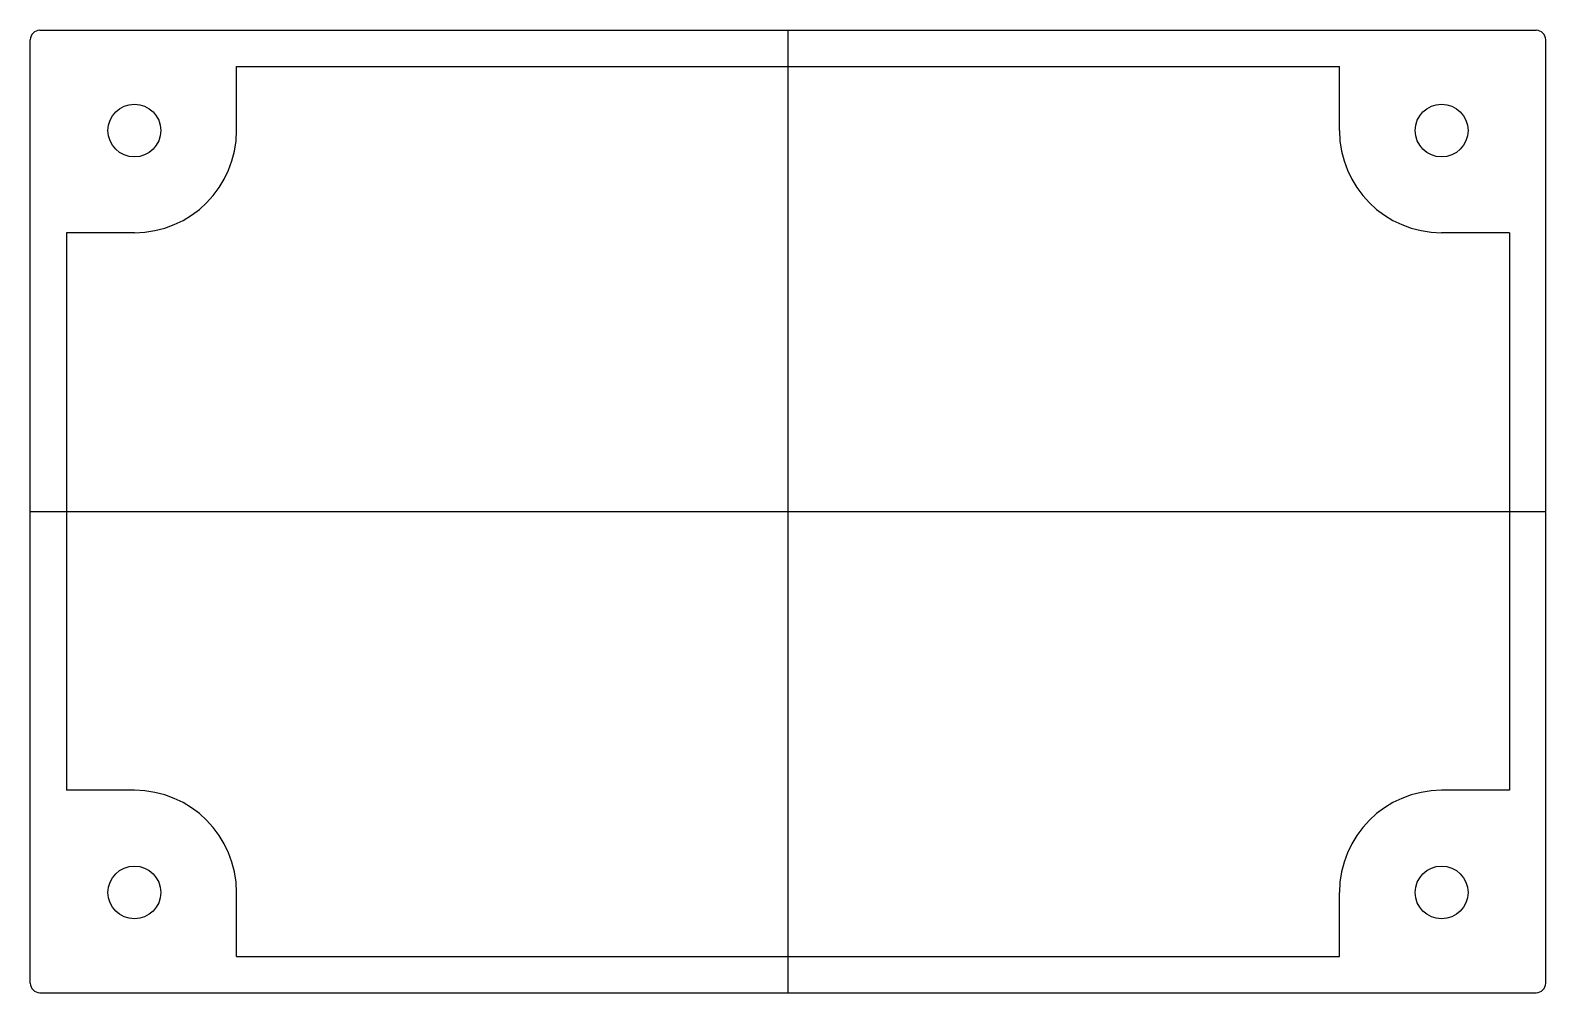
# Model space of a CAD drawing. Extents: x -39.8 to 39.8, y -25.2 to 25.2.
import ezdxf

# ---------------------------------------------------------------- set-up
doc = ezdxf.new("R2010")
doc.units = 0
doc.header["$LTSCALE"] = 0.5
doc.header["$MEASUREMENT"] = 0
doc.layers.add('OBJECT', color=7, linetype='CONTINUOUS')

msp = doc.modelspace()

# ---------------------------------------------------------------- linework, layer by layer
at = {"layer": 'OBJECT'}
for p, q in [((-39.75, -24.75), (-39.75, 24.75)), ((-39.25, 25.25), (39.25, 25.25)), ((0, -25.25), (0, 25.25)), ((39.75, -24.75), (39.75, 24.75)), ((-28.9306, 19.9898), (-28.9306, 23.3492)), ((-28.9306, 23.3492), (28.9306, 23.3492)), ((28.9306, 19.9898), (28.9306, 23.3492)), ((-34.29, 14.6304), (-37.8526, 14.6304)), ((-37.8526, 14.6304), (-37.8526, -14.6304)), ((37.8526, 14.6304), (34.29, 14.6304)), ((37.8526, 14.6304), (37.8526, -14.6304)), ((-39.75, 0), (39.75, 0)), ((-34.29, -14.6304), (-37.8526, -14.6304)), ((37.8526, -14.6304), (34.29, -14.6304)), ((-28.9306, -23.3492), (-28.9306, -19.9898)), ((28.9306, -23.3492), (28.9306, -19.9898)), ((-28.9306, -23.3492), (28.9306, -23.3492)), ((-39.25, -25.25), (39.25, -25.25))]:
    msp.add_line(p, q, dxfattribs=at)
for centre in [(-34.29, 19.9898), (34.29, 19.9898), (-34.29, -19.9898), (34.29, -19.9898)]:
    msp.add_circle(centre, 1.3843, dxfattribs=at)
for centre, radius, start, end in [((-39.25, 24.75), 0.5, 90, 180), ((39.25, 24.75), 0.5, 0, 90), ((-34.29, 19.9898), 5.3594, 270, 0), ((34.29, 19.9898), 5.3594, 180, 270), ((-34.29, -19.9898), 5.3594, 0, 90), ((34.29, -19.9898), 5.3594, 90, 180), ((-39.25, -24.75), 0.5, 180, 270), ((39.25, -24.75), 0.5, 270, 0)]:
    msp.add_arc(centre, radius, start, end, dxfattribs=at)

doc.saveas('drawing.dxf')
